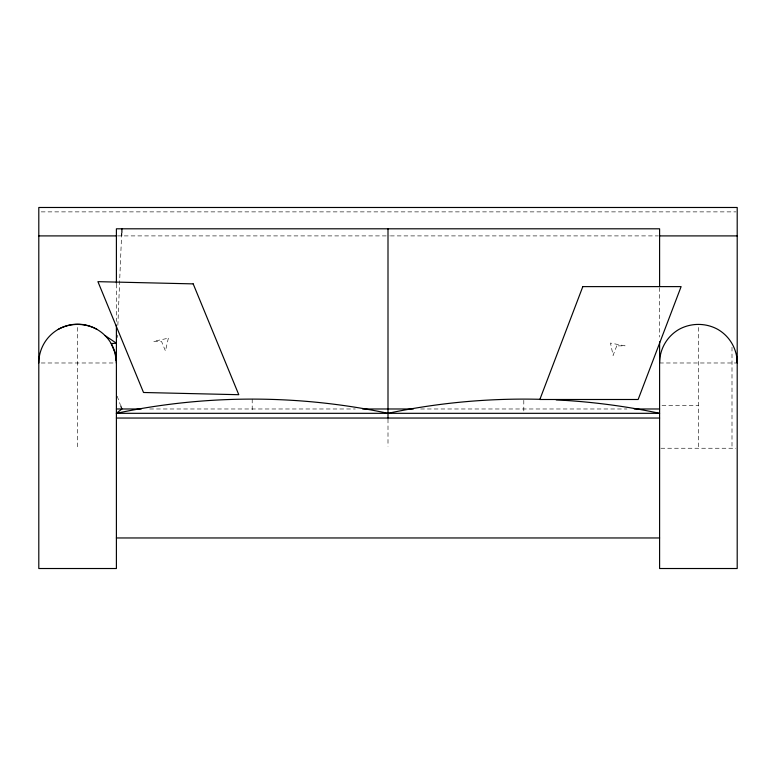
<?xml version="1.0" encoding="UTF-8"?>
<svg xmlns="http://www.w3.org/2000/svg" width="776" height="776" viewBox="0 0 776 776"><rect width="100%" height="100%" fill="white"/><g stroke="black" fill="none" stroke-linecap="round" stroke-linejoin="round"><path stroke-width="0.58" stroke-dasharray="3.88 2.91" d="M41.225 211.877L735.987 211.877M117.496 235.904L389.212 235.904M390.415 235.904L658.397 235.904M41.225 362.984L116.4 362.984M659.6 362.984L737.2 362.984M662.025 405.615L698.4 405.615M149.71 408.981L355.34 408.981M420.592 408.981L627.008 408.981M660.919 448.247L735.881 448.247M117.186 396.216L120.319 404.733M732.001 347.202L732.001 448.247M698.4 327.462L698.4 448.247M659.6 287.683L659.6 337.046M523.8 400.29L523.8 412.124M388 419.069L388 446.248M252.2 399.106L252.2 412.124M121.89 232.354L121.89 235.904M116.4 284.132L116.4 321.506M77.6 327.462L77.6 448.247M117.38 337.511A134.529 0.728 -87.7 0 1 117.477 335.087M117.855 325.338A134.529 0.728 -87.7 0 1 121.696 233.178M168.353 338.181L165.453 350.956L161.583 341.556L153.502 341.372L168.353 338.181M616.745 345.853L613.098 355.427L610.479 343.06L625.078 345.853L616.745 345.853"/><path stroke-width="1.16" d="M540.6 399.32A656.011 656.011 0 0 0 388 413.317A656.011 656.011 0 0 0 116.4 413.317L121.89 408.981L120.716 405.79M58.2 329.383C70.15 322.758 85.05 322.758 97 329.383M38.8 235.904L116.4 235.904M659.6 235.904L737.2 235.904M116.4 408.981L141.242 408.981M362.596 408.981L413.346 408.981M634.254 408.981L659.6 408.981M116.4 413.317L659.6 413.317A656.011 656.011 0 0 0 556.188 399.902M116.4 418.041L659.6 418.041M116.4 537.962L659.6 537.962M105.032 335.552L116.4 343.205L111.201 343.584L115.081 352.944L116.109 360.753M736.763 359.637L737.2 362.984A38.8 38.8 0 0 0 717.8 329.383C705.85 322.758 690.95 322.758 679 329.383A38.8 38.8 0 0 0 659.6 362.984M659.6 286.519L659.6 228.804L116.4 228.804L116.4 283.182M659.6 341.867L659.6 568.517L737.2 568.517L737.2 207.483L38.8 207.483L38.8 568.517L116.4 568.517L116.4 325.125M388 228.804L388 418.041M121.89 228.804L121.89 232.354M38.8 362.984A38.8 38.8 0 0 1 77.6 324.184A38.8 38.8 0 0 1 116.4 362.984M582.815 286.616L539.844 399.495L638.144 399.495L681.115 286.616L582.815 286.616M193.185 283.88L97.921 281.659L143.521 392.491L238.785 394.703L193.185 283.88"/></g></svg>
